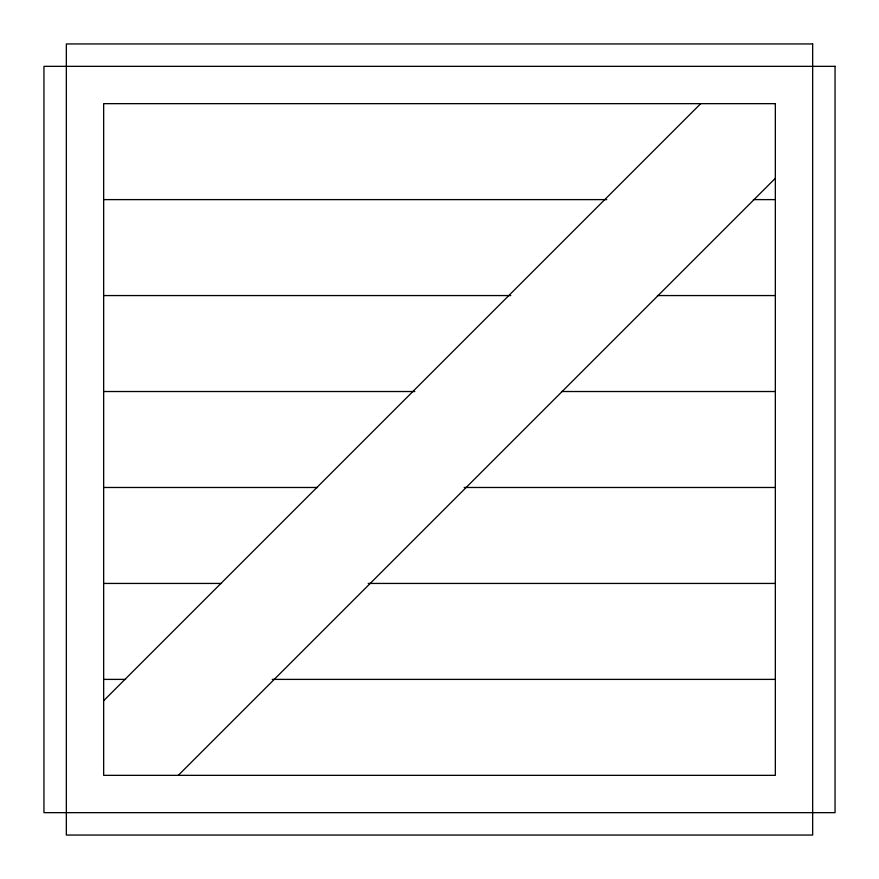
<?xml version="1.0" encoding="UTF-8"?>
<svg xmlns="http://www.w3.org/2000/svg" width="879" height="879" viewBox="0 0 879 879"><rect width="100%" height="100%" fill="white"/><g stroke="black" fill="none" stroke-linecap="round" stroke-linejoin="round"><path stroke-width="1.32" d="M103.656 700.717L700.717 103.656M178.283 775.344L775.344 178.283M103.656 199.61L606.741 199.61M753.413 199.61L775.344 199.61M103.656 295.564L510.776 295.564M657.459 295.564L775.344 295.564M103.656 391.518L414.822 391.518M561.505 391.518L775.344 391.518M103.656 487.482L317.495 487.482M464.178 487.482L775.344 487.482M103.656 583.436L221.541 583.436M368.224 583.436L775.344 583.436M103.656 679.39L125.587 679.39M272.259 679.39L775.344 679.39M812.657 43.95L66.343 43.95L66.343 835.05L812.657 835.05L812.657 43.95M835.05 66.343L43.95 66.343L43.95 812.657L835.05 812.657L835.05 66.343M775.344 103.656L103.656 103.656L103.656 775.344L775.344 775.344L775.344 103.656"/></g></svg>
